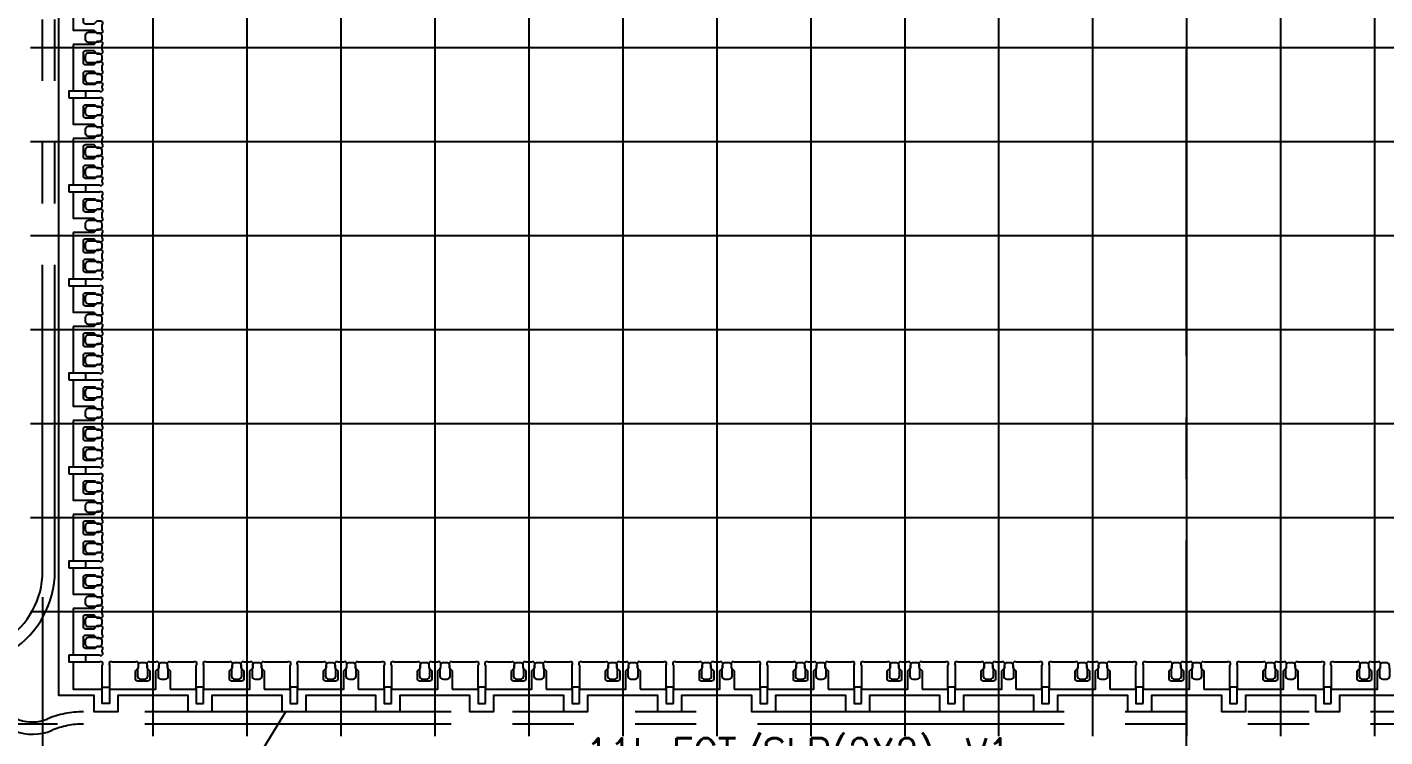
# Model space of a CAD drawing. Header units: millimetres. Extents: x 333 to 425, y 98 to 205.
# Drawn here: x 354.08 to 387.32, y 116.04 to 133.41 of the extents above; entities that cross this region are included whole.
import ezdxf

# ---------------------------------------------------------------- set-up
doc = ezdxf.new("R2010")
doc.units = ezdxf.units.MM
doc.linetypes.add('CENTER', pattern=[12, 7.5, -1.5, 1.5, -1.5])
doc.linetypes.add('PHANTOM', pattern=[15, 7.5, -1.5, 1.5, -1.5, 1.5, -1.5])
doc.layers.add('2', color=7, linetype='Continuous')
doc.layers.add('2D', color=4, linetype='Continuous')
doc.styles.add('ROMANS', font='romans.shx')

# ---------------------------------------------------------------- blocks, each defined once
blk = doc.blocks.new('DESC')
at = {"style": 'ROMANS', "width": 0.9}
for s, p in [('11L FCT/SLP(2X2)-V1', (-6.259, 0.303)), ('2392 UNITS PN 421616', (-6.259, -0.979))]:
    blk.add_text(s, height=0.75, dxfattribs=at).set_placement(p)

msp = doc.modelspace()

# ---------------------------------------------------------------- linework, layer by layer
at = {"layer": '2', "linetype": 'Continuous'}
for points in [[(355.512, 133.333), (355.712, 133.333), (355.787, 133.258), (355.887, 133.258, 0.671801), (355.922, 133.343), (355.922, 133.472, 0.671801), (355.887, 133.558), (355.787, 133.558), (355.712, 133.483), (355.512, 133.483, -0.414214), (355.462, 133.533), (355.462, 133.758, -0.414214), (355.512, 133.808), (355.737, 133.808), (355.787, 133.758), (355.887, 133.758, 0.671801), (355.922, 133.843), (355.922, 133.897, 1.010051), (355.851, 133.968), (355.212, 133.968), (355.212, 133.333)], [(355.212, 132.983), (355.212, 131.848), (355.851, 131.848, 1.010051), (355.922, 131.918), (355.922, 131.972, 0.671801), (355.887, 132.058), (355.787, 132.058), (355.737, 132.008), (355.512, 132.008, -0.414214), (355.462, 132.058), (355.462, 132.283, -0.414214), (355.512, 132.333), (355.712, 132.333), (355.787, 132.258), (355.887, 132.258, 0.671801), (355.922, 132.343), (355.922, 132.472, 0.671801), (355.887, 132.558), (355.787, 132.558), (355.712, 132.483), (355.512, 132.483, -0.414214), (355.462, 132.533), (355.462, 132.783, -0.414214), (355.512, 132.833), (355.712, 132.833), (355.787, 132.758), (355.887, 132.758, 0.671801), (355.922, 132.843), (355.922, 132.972, 0.671801), (355.887, 133.058), (355.787, 133.058), (355.712, 132.983), (355.512, 132.983)], [(355.512, 131.033), (355.712, 131.033), (355.787, 130.958), (355.887, 130.958, 0.671801), (355.922, 131.043), (355.922, 131.172, 0.671801), (355.887, 131.258), (355.787, 131.258), (355.712, 131.183), (355.512, 131.183, -0.414214), (355.462, 131.233), (355.462, 131.458, -0.414214), (355.512, 131.508), (355.737, 131.508), (355.787, 131.458), (355.887, 131.458, 0.671801), (355.922, 131.543), (355.922, 131.597, 1.010051), (355.851, 131.668), (355.212, 131.668), (355.212, 131.033)], [(355.212, 130.683), (355.212, 129.548), (355.851, 129.548, 1.010051), (355.922, 129.618), (355.922, 129.672, 0.671801), (355.887, 129.758), (355.787, 129.758), (355.737, 129.708), (355.512, 129.708, -0.414214), (355.462, 129.758), (355.462, 129.983, -0.414214), (355.512, 130.033), (355.712, 130.033), (355.787, 129.958), (355.887, 129.958, 0.671801), (355.922, 130.043), (355.922, 130.172, 0.671801), (355.887, 130.258), (355.787, 130.258), (355.712, 130.183), (355.512, 130.183, -0.414214), (355.462, 130.233), (355.462, 130.483, -0.414214), (355.512, 130.533), (355.712, 130.533), (355.787, 130.458), (355.887, 130.458, 0.671801), (355.922, 130.543), (355.922, 130.672, 0.671801), (355.887, 130.758), (355.787, 130.758), (355.712, 130.683), (355.512, 130.683)], [(355.512, 128.733), (355.712, 128.733), (355.787, 128.658), (355.887, 128.658, 0.671801), (355.922, 128.743), (355.922, 128.872, 0.671801), (355.887, 128.958), (355.787, 128.958), (355.712, 128.883), (355.512, 128.883, -0.414214), (355.462, 128.933), (355.462, 129.158, -0.414214), (355.512, 129.208), (355.737, 129.208), (355.787, 129.158), (355.887, 129.158, 0.671801), (355.922, 129.243), (355.922, 129.297, 1.010051), (355.851, 129.368), (355.212, 129.368), (355.212, 128.733)], [(355.212, 128.383), (355.212, 127.248), (355.851, 127.248, 1.010051), (355.922, 127.318), (355.922, 127.372, 0.671801), (355.887, 127.458), (355.787, 127.458), (355.737, 127.408), (355.512, 127.408, -0.414214), (355.462, 127.458), (355.462, 127.683, -0.414214), (355.512, 127.733), (355.712, 127.733), (355.787, 127.658), (355.887, 127.658, 0.671801), (355.922, 127.743), (355.922, 127.872, 0.671801), (355.887, 127.958), (355.787, 127.958), (355.712, 127.883), (355.512, 127.883, -0.414214), (355.462, 127.933), (355.462, 128.183, -0.414214), (355.512, 128.233), (355.712, 128.233), (355.787, 128.158), (355.887, 128.158, 0.671801), (355.922, 128.243), (355.922, 128.372, 0.671801), (355.887, 128.458), (355.787, 128.458), (355.712, 128.383), (355.512, 128.383)], [(355.512, 126.433), (355.712, 126.433), (355.787, 126.358), (355.887, 126.358, 0.671801), (355.922, 126.443), (355.922, 126.572, 0.671801), (355.887, 126.658), (355.787, 126.658), (355.712, 126.583), (355.512, 126.583, -0.414214), (355.462, 126.633), (355.462, 126.858, -0.414214), (355.512, 126.908), (355.737, 126.908), (355.787, 126.858), (355.887, 126.858, 0.671801), (355.922, 126.943), (355.922, 126.997, 1.010051), (355.851, 127.068), (355.212, 127.068), (355.212, 126.433)], [(355.212, 126.083), (355.212, 124.948), (355.851, 124.948, 1.010051), (355.922, 125.018), (355.922, 125.072, 0.671801), (355.887, 125.158), (355.787, 125.158), (355.737, 125.108), (355.512, 125.108, -0.414214), (355.462, 125.158), (355.462, 125.383, -0.414214), (355.512, 125.433), (355.712, 125.433), (355.787, 125.358), (355.887, 125.358, 0.671801), (355.922, 125.443), (355.922, 125.572, 0.671801), (355.887, 125.658), (355.787, 125.658), (355.712, 125.583), (355.512, 125.583, -0.414214), (355.462, 125.633), (355.462, 125.883, -0.414214), (355.512, 125.933), (355.712, 125.933), (355.787, 125.858), (355.887, 125.858, 0.671801), (355.922, 125.943), (355.922, 126.072, 0.671801), (355.887, 126.158), (355.787, 126.158), (355.712, 126.083), (355.512, 126.083)], [(355.512, 124.133), (355.712, 124.133), (355.787, 124.058), (355.887, 124.058, 0.671801), (355.922, 124.143), (355.922, 124.272, 0.671801), (355.887, 124.358), (355.787, 124.358), (355.712, 124.283), (355.512, 124.283, -0.414214), (355.462, 124.333), (355.462, 124.558, -0.414214), (355.512, 124.608), (355.737, 124.608), (355.787, 124.558), (355.887, 124.558, 0.671801), (355.922, 124.643), (355.922, 124.697, 1.010051), (355.851, 124.768), (355.212, 124.768), (355.212, 124.133)], [(355.212, 123.783), (355.212, 122.648), (355.851, 122.648, 1.010051), (355.922, 122.718), (355.922, 122.772, 0.671801), (355.887, 122.858), (355.787, 122.858), (355.737, 122.808), (355.512, 122.808, -0.414214), (355.462, 122.858), (355.462, 123.083, -0.414214), (355.512, 123.133), (355.712, 123.133), (355.787, 123.058), (355.887, 123.058, 0.671801), (355.922, 123.143), (355.922, 123.272, 0.671801), (355.887, 123.358), (355.787, 123.358), (355.712, 123.283), (355.512, 123.283, -0.414214), (355.462, 123.333), (355.462, 123.583, -0.414214), (355.512, 123.633), (355.712, 123.633), (355.787, 123.558), (355.887, 123.558, 0.671801), (355.922, 123.643), (355.922, 123.772, 0.671801), (355.887, 123.858), (355.787, 123.858), (355.712, 123.783), (355.512, 123.783)], [(355.512, 121.833), (355.712, 121.833), (355.787, 121.758), (355.887, 121.758, 0.671801), (355.922, 121.843), (355.922, 121.972, 0.671801), (355.887, 122.058), (355.787, 122.058), (355.712, 121.983), (355.512, 121.983, -0.414214), (355.462, 122.033), (355.462, 122.258, -0.414214), (355.512, 122.308), (355.737, 122.308), (355.787, 122.258), (355.887, 122.258, 0.671801), (355.922, 122.343), (355.922, 122.397, 1.010051), (355.851, 122.468), (355.212, 122.468), (355.212, 121.833)], [(355.212, 121.483), (355.212, 120.348), (355.851, 120.348, 1.010051), (355.922, 120.418), (355.922, 120.472, 0.671801), (355.887, 120.558), (355.787, 120.558), (355.737, 120.508), (355.512, 120.508, -0.414214), (355.462, 120.558), (355.462, 120.783, -0.414214), (355.512, 120.833), (355.712, 120.833), (355.787, 120.758), (355.887, 120.758, 0.671801), (355.922, 120.843), (355.922, 120.972, 0.671801), (355.887, 121.058), (355.787, 121.058), (355.712, 120.983), (355.512, 120.983, -0.414214), (355.462, 121.033), (355.462, 121.283, -0.414214), (355.512, 121.333), (355.712, 121.333), (355.787, 121.258), (355.887, 121.258, 0.671801), (355.922, 121.343), (355.922, 121.472, 0.671801), (355.887, 121.558), (355.787, 121.558), (355.712, 121.483), (355.512, 121.483)], [(355.512, 119.533), (355.712, 119.533), (355.787, 119.458), (355.887, 119.458, 0.671801), (355.922, 119.543), (355.922, 119.672, 0.671801), (355.887, 119.758), (355.787, 119.758), (355.712, 119.683), (355.512, 119.683, -0.414214), (355.462, 119.733), (355.462, 119.958, -0.414214), (355.512, 120.008), (355.737, 120.008), (355.787, 119.958), (355.887, 119.958, 0.671801), (355.922, 120.043), (355.922, 120.097, 1.010051), (355.851, 120.168), (355.212, 120.168), (355.212, 119.533)], [(355.212, 119.183), (355.212, 118.048), (355.851, 118.048, 1.010051), (355.922, 118.118), (355.922, 118.172, 0.671801), (355.887, 118.258), (355.787, 118.258), (355.737, 118.208), (355.512, 118.208, -0.414214), (355.462, 118.258), (355.462, 118.483, -0.414214), (355.512, 118.533), (355.712, 118.533), (355.787, 118.458), (355.887, 118.458, 0.671801), (355.922, 118.543), (355.922, 118.672, 0.671801), (355.887, 118.758), (355.787, 118.758), (355.712, 118.683), (355.512, 118.683, -0.414214), (355.462, 118.733), (355.462, 118.983, -0.414214), (355.512, 119.033), (355.712, 119.033), (355.787, 118.958), (355.887, 118.958, 0.671801), (355.922, 119.043), (355.922, 119.172, 0.671801), (355.887, 119.258), (355.787, 119.258), (355.712, 119.183), (355.512, 119.183)], [(355.922, 117.208), (355.922, 117.797, 1.010051), (355.851, 117.868), (355.212, 117.868), (355.212, 117.208)], [(357.237, 117.458), (357.237, 117.658), (357.312, 117.733), (357.312, 117.833, 0.671801), (357.226, 117.868), (357.097, 117.868, 0.671801), (357.012, 117.833), (357.012, 117.733), (357.087, 117.658), (357.087, 117.458, -0.414214), (357.037, 117.408), (356.787, 117.408, -0.414214), (356.737, 117.458), (356.737, 117.658), (356.812, 117.733), (356.812, 117.833, 0.671801), (356.726, 117.868), (356.172, 117.868, 1.010051), (356.102, 117.797), (356.102, 117.208), (357.237, 117.208)], [(357.587, 117.208), (358.222, 117.208), (358.222, 117.797, 1.010051), (358.151, 117.868), (357.597, 117.868, 0.671801), (357.512, 117.833), (357.512, 117.733), (357.587, 117.658), (357.587, 117.458)], [(359.537, 117.458), (359.537, 117.658), (359.612, 117.733), (359.612, 117.833, 0.671801), (359.526, 117.868), (359.397, 117.868, 0.671801), (359.312, 117.833), (359.312, 117.733), (359.387, 117.658), (359.387, 117.458, -0.414214), (359.337, 117.408), (359.087, 117.408, -0.414214), (359.037, 117.458), (359.037, 117.658), (359.112, 117.733), (359.112, 117.833, 0.671801), (359.026, 117.868), (358.472, 117.868, 1.010051), (358.402, 117.797), (358.402, 117.208), (359.537, 117.208)], [(359.887, 117.208), (360.522, 117.208), (360.522, 117.797, 1.010051), (360.451, 117.868), (359.897, 117.868, 0.671801), (359.812, 117.833), (359.812, 117.733), (359.887, 117.658), (359.887, 117.458)], [(361.837, 117.458), (361.837, 117.658), (361.912, 117.733), (361.912, 117.833, 0.671801), (361.826, 117.868), (361.697, 117.868, 0.671801), (361.612, 117.833), (361.612, 117.733), (361.687, 117.658), (361.687, 117.458, -0.414214), (361.637, 117.408), (361.387, 117.408, -0.414214), (361.337, 117.458), (361.337, 117.658), (361.412, 117.733), (361.412, 117.833, 0.671801), (361.326, 117.868), (360.772, 117.868, 1.010051), (360.702, 117.797), (360.702, 117.208), (361.837, 117.208)], [(362.187, 117.208), (362.822, 117.208), (362.822, 117.797, 1.010051), (362.751, 117.868), (362.197, 117.868, 0.671801), (362.112, 117.833), (362.112, 117.733), (362.187, 117.658), (362.187, 117.458)], [(364.137, 117.458), (364.137, 117.658), (364.212, 117.733), (364.212, 117.833, 0.671801), (364.126, 117.868), (363.997, 117.868, 0.671801), (363.912, 117.833), (363.912, 117.733), (363.987, 117.658), (363.987, 117.458, -0.414214), (363.937, 117.408), (363.687, 117.408, -0.414214), (363.637, 117.458), (363.637, 117.658), (363.712, 117.733), (363.712, 117.833, 0.671801), (363.626, 117.868), (363.072, 117.868, 1.010051), (363.002, 117.797), (363.002, 117.208), (364.137, 117.208)], [(364.487, 117.208), (365.122, 117.208), (365.122, 117.797, 1.010051), (365.051, 117.868), (364.497, 117.868, 0.671801), (364.412, 117.833), (364.412, 117.733), (364.487, 117.658), (364.487, 117.458)], [(366.437, 117.458), (366.437, 117.658), (366.512, 117.733), (366.512, 117.833, 0.671801), (366.426, 117.868), (366.297, 117.868, 0.671801), (366.212, 117.833), (366.212, 117.733), (366.287, 117.658), (366.287, 117.458, -0.414214), (366.237, 117.408), (365.987, 117.408, -0.414214), (365.937, 117.458), (365.937, 117.658), (366.012, 117.733), (366.012, 117.833, 0.671801), (365.926, 117.868), (365.372, 117.868, 1.010051), (365.302, 117.797), (365.302, 117.208), (366.437, 117.208)], [(366.787, 117.208), (367.422, 117.208), (367.422, 117.797, 1.010051), (367.351, 117.868), (366.797, 117.868, 0.671801), (366.712, 117.833), (366.712, 117.733), (366.787, 117.658), (366.787, 117.458)], [(368.737, 117.458), (368.737, 117.658), (368.812, 117.733), (368.812, 117.833, 0.671801), (368.726, 117.868), (368.597, 117.868, 0.671801), (368.512, 117.833), (368.512, 117.733), (368.587, 117.658), (368.587, 117.458, -0.414214), (368.537, 117.408), (368.287, 117.408, -0.414214), (368.237, 117.458), (368.237, 117.658), (368.312, 117.733), (368.312, 117.833, 0.671801), (368.226, 117.868), (367.672, 117.868, 1.010051), (367.602, 117.797), (367.602, 117.208), (368.737, 117.208)], [(369.087, 117.208), (369.722, 117.208), (369.722, 117.797, 1.010051), (369.651, 117.868), (369.097, 117.868, 0.671801), (369.012, 117.833), (369.012, 117.733), (369.087, 117.658), (369.087, 117.458)], [(371.037, 117.458), (371.037, 117.658), (371.112, 117.733), (371.112, 117.833, 0.671801), (371.026, 117.868), (370.897, 117.868, 0.671801), (370.812, 117.833), (370.812, 117.733), (370.887, 117.658), (370.887, 117.458, -0.414214), (370.837, 117.408), (370.587, 117.408, -0.414214), (370.537, 117.458), (370.537, 117.658), (370.612, 117.733), (370.612, 117.833, 0.671801), (370.526, 117.868), (369.972, 117.868, 1.010051), (369.902, 117.797), (369.902, 117.208), (371.037, 117.208)], [(371.387, 117.208), (372.022, 117.208), (372.022, 117.797, 1.010051), (371.951, 117.868), (371.397, 117.868, 0.671801), (371.312, 117.833), (371.312, 117.733), (371.387, 117.658), (371.387, 117.458)], [(373.337, 117.458), (373.337, 117.658), (373.412, 117.733), (373.412, 117.833, 0.671801), (373.326, 117.868), (373.197, 117.868, 0.671801), (373.112, 117.833), (373.112, 117.733), (373.187, 117.658), (373.187, 117.458, -0.414214), (373.137, 117.408), (372.887, 117.408, -0.414214), (372.837, 117.458), (372.837, 117.658), (372.912, 117.733), (372.912, 117.833, 0.671801), (372.826, 117.868), (372.272, 117.868, 1.010051), (372.202, 117.797), (372.202, 117.208), (373.337, 117.208)], [(373.687, 117.208), (374.322, 117.208), (374.322, 117.797, 1.010051), (374.251, 117.868), (373.697, 117.868, 0.671801), (373.612, 117.833), (373.612, 117.733), (373.687, 117.658), (373.687, 117.458)], [(375.637, 117.458), (375.637, 117.658), (375.712, 117.733), (375.712, 117.833, 0.671801), (375.626, 117.868), (375.497, 117.868, 0.671801), (375.412, 117.833), (375.412, 117.733), (375.487, 117.658), (375.487, 117.458, -0.414214), (375.437, 117.408), (375.187, 117.408, -0.414214), (375.137, 117.458), (375.137, 117.658), (375.212, 117.733), (375.212, 117.833, 0.671801), (375.126, 117.868), (374.572, 117.868, 1.010051), (374.502, 117.797), (374.502, 117.208), (375.637, 117.208)], [(375.987, 117.208), (376.622, 117.208), (376.622, 117.797, 1.010051), (376.551, 117.868), (375.997, 117.868, 0.671801), (375.912, 117.833), (375.912, 117.733), (375.987, 117.658), (375.987, 117.458)], [(377.937, 117.458), (377.937, 117.658), (378.012, 117.733), (378.012, 117.833, 0.671801), (377.926, 117.868), (377.797, 117.868, 0.671801), (377.712, 117.833), (377.712, 117.733), (377.787, 117.658), (377.787, 117.458, -0.414214), (377.737, 117.408), (377.487, 117.408, -0.414214), (377.437, 117.458), (377.437, 117.658), (377.512, 117.733), (377.512, 117.833, 0.671801), (377.426, 117.868), (376.872, 117.868, 1.010051), (376.802, 117.797), (376.802, 117.208), (377.937, 117.208)], [(378.287, 117.208), (378.922, 117.208), (378.922, 117.797, 1.010051), (378.851, 117.868), (378.297, 117.868, 0.671801), (378.212, 117.833), (378.212, 117.733), (378.287, 117.658), (378.287, 117.458)], [(380.237, 117.458), (380.237, 117.658), (380.312, 117.733), (380.312, 117.833, 0.671801), (380.226, 117.868), (380.097, 117.868, 0.671801), (380.012, 117.833), (380.012, 117.733), (380.087, 117.658), (380.087, 117.458, -0.414214), (380.037, 117.408), (379.787, 117.408, -0.414214), (379.737, 117.458), (379.737, 117.658), (379.812, 117.733), (379.812, 117.833, 0.671801), (379.726, 117.868), (379.172, 117.868, 1.010051), (379.102, 117.797), (379.102, 117.208), (380.237, 117.208)], [(380.587, 117.208), (381.222, 117.208), (381.222, 117.797, 1.010051), (381.151, 117.868), (380.597, 117.868, 0.671801), (380.512, 117.833), (380.512, 117.733), (380.587, 117.658), (380.587, 117.458)], [(382.537, 117.458), (382.537, 117.658), (382.612, 117.733), (382.612, 117.833, 0.671801), (382.526, 117.868), (382.397, 117.868, 0.671801), (382.312, 117.833), (382.312, 117.733), (382.387, 117.658), (382.387, 117.458, -0.414214), (382.337, 117.408), (382.087, 117.408, -0.414214), (382.037, 117.458), (382.037, 117.658), (382.112, 117.733), (382.112, 117.833, 0.671801), (382.026, 117.868), (381.472, 117.868, 1.010051), (381.402, 117.797), (381.402, 117.208), (382.537, 117.208)], [(382.887, 117.208), (383.522, 117.208), (383.522, 117.797, 1.010051), (383.451, 117.868), (382.897, 117.868, 0.671801), (382.812, 117.833), (382.812, 117.733), (382.887, 117.658), (382.887, 117.458)], [(384.837, 117.458), (384.837, 117.658), (384.912, 117.733), (384.912, 117.833, 0.671801), (384.826, 117.868), (384.697, 117.868, 0.671801), (384.612, 117.833), (384.612, 117.733), (384.687, 117.658), (384.687, 117.458, -0.414214), (384.637, 117.408), (384.387, 117.408, -0.414214), (384.337, 117.458), (384.337, 117.658), (384.412, 117.733), (384.412, 117.833, 0.671801), (384.326, 117.868), (383.772, 117.868, 1.010051), (383.702, 117.797), (383.702, 117.208), (384.837, 117.208)], [(385.187, 117.208), (385.822, 117.208), (385.822, 117.797, 1.010051), (385.751, 117.868), (385.197, 117.868, 0.671801), (385.112, 117.833), (385.112, 117.733), (385.187, 117.658), (385.187, 117.458)], [(387.137, 117.458), (387.137, 117.658), (387.212, 117.733), (387.212, 117.833, 0.671801), (387.126, 117.868), (386.997, 117.868, 0.671801), (386.912, 117.833), (386.912, 117.733), (386.987, 117.658), (386.987, 117.458, -0.414214), (386.937, 117.408), (386.687, 117.408, -0.414214), (386.637, 117.458), (386.637, 117.658), (386.712, 117.733), (386.712, 117.833, 0.671801), (386.626, 117.868), (386.072, 117.868, 1.010051), (386.002, 117.797), (386.002, 117.208), (387.137, 117.208)]]:
    msp.add_lwpolyline(points, format="xyb", close=True, dxfattribs=at)
at = {"layer": '2D', "color": 7, "linetype": 'CENTER'}
msp.add_line((382.462, 113.358), (382.462, 184.358), dxfattribs=at)
at = {"layer": '2D'}
for p, q in [((357.162, 179.658), (357.162, 116.058)), ((359.462, 179.658), (359.462, 116.058)), ((361.762, 179.658), (361.762, 116.058)), ((364.062, 179.658), (364.062, 116.058)), ((366.362, 179.658), (366.362, 116.058)), ((368.662, 179.658), (368.662, 116.058)), ((370.962, 179.658), (370.962, 116.058)), ((373.262, 179.658), (373.262, 116.058)), ((375.562, 179.658), (375.562, 116.058)), ((377.862, 179.658), (377.862, 116.058)), ((380.162, 179.658), (380.162, 116.058)), ((382.462, 179.658), (382.462, 116.058)), ((384.762, 179.658), (384.762, 116.058)), ((387.062, 179.658), (387.062, 116.058)), ((354.162, 132.908), (410.762, 132.908)), ((354.162, 130.608), (410.762, 130.608)), ((354.162, 128.308), (410.762, 128.308)), ((354.162, 126.008), (410.762, 126.008)), ((354.162, 123.708), (410.762, 123.708)), ((354.162, 121.408), (410.762, 121.408)), ((354.162, 119.108), (410.762, 119.108))]:
    msp.add_line(p, q, dxfattribs=at)
at = {"layer": '2D', "color": 7, "linetype": 'Continuous'}
for p, q in [((354.462, 119.461), (354.462, 103.16)), ((354.827, 116.358), (339.896, 116.358)), ((354.827, 116.358), (340.063, 116.358)), ((360.396, 116.642), (358.228, 113.074))]:
    msp.add_line(p, q, dxfattribs=at)
at = {"layer": '2D', "color": 3, "linetype": 'PHANTOM'}
for points in [[(354.462, 145.119, 0.255924), (353.538, 146.804, -0.547723), (353.538, 148.911, 0.255924), (354.462, 150.596), (354.462, 175.619, 0.255924), (353.538, 177.304, -0.916659), (354.692, 179.511, 0.09902), (355.462, 179.358), (409.462, 179.358, 0.09902), (410.231, 179.511, -0.916659), (411.385, 177.304, 0.255924), (410.462, 175.619), (410.462, 150.596, 0.255924), (411.385, 148.911, -0.547723), (411.385, 146.804, 0.255924), (410.462, 145.119), (410.462, 120.096, 0.255924), (411.385, 118.411, -0.916659), (410.231, 116.204, 0.09902), (409.462, 116.358), (355.462, 116.358, 0.09902), (354.692, 116.204, -0.916659), (353.538, 118.411, 0.255924), (354.462, 120.096)], [(354.762, 145.119, 0.255924), (353.7, 147.057, -0.547723), (353.7, 148.658, 0.255924), (354.762, 150.596), (354.762, 175.619, 0.255924), (353.7, 177.557, -0.916659), (354.577, 179.235, 0.09902), (355.462, 179.058), (409.462, 179.058, 0.09902), (410.346, 179.235, -0.916659), (411.223, 177.557, 0.255924), (410.162, 175.619), (410.162, 150.596, 0.255924), (411.223, 148.658, -0.547723), (411.223, 147.057, 0.255924), (410.162, 145.119), (410.162, 120.096, 0.255924), (411.223, 118.158, -0.916659), (410.346, 116.481, 0.09902), (409.462, 116.658), (355.462, 116.658, 0.09902), (354.577, 116.481, -0.916659), (353.7, 118.158, 0.255924), (354.762, 120.096)]]:
    msp.add_lwpolyline(points, format="xyb", close=True, dxfattribs=at)
at = {"layer": '2D', "linetype": 'Continuous'}
msp.add_lwpolyline([(387.922, 117.058), (386.202, 117.058), (386.202, 116.658), (385.912, 116.658), (385.622, 116.658), (385.622, 117.058), (383.902, 117.058), (383.902, 116.658), (383.612, 116.658), (383.322, 116.658), (383.322, 117.058), (381.602, 117.058), (381.602, 116.658), (381.312, 116.658), (381.022, 116.658), (381.022, 117.058), (379.302, 117.058), (379.302, 116.658), (379.012, 116.658), (378.722, 116.658), (378.722, 117.058), (377.002, 117.058), (377.002, 116.658), (376.712, 116.658), (376.422, 116.658), (376.422, 117.058), (374.702, 117.058), (374.702, 116.658), (374.412, 116.658), (374.122, 116.658), (374.122, 117.058), (372.402, 117.058), (372.402, 116.658), (372.112, 116.658), (371.822, 116.658), (371.822, 117.058), (370.102, 117.058), (370.102, 116.658), (369.812, 116.658), (369.522, 116.658), (369.522, 117.058), (367.802, 117.058), (367.802, 116.658), (367.512, 116.658), (367.222, 116.658), (367.222, 117.058), (365.502, 117.058), (365.502, 116.658), (365.212, 116.658), (364.922, 116.658), (364.922, 117.058), (363.202, 117.058), (363.202, 116.658), (362.912, 116.658), (362.622, 116.658), (362.622, 117.058), (360.902, 117.058), (360.902, 116.658), (360.612, 116.658), (360.322, 116.658), (360.322, 117.058), (358.602, 117.058), (358.602, 116.658), (358.312, 116.658), (358.022, 116.658), (358.022, 117.058), (356.302, 117.058), (356.302, 116.658), (356.012, 116.658), (355.722, 116.658), (355.722, 117.058), (354.862, 117.058), (354.862, 117.958), (354.862, 120.258), (354.862, 122.558), (354.862, 124.858), (354.862, 127.158), (354.862, 129.458), (354.862, 131.758), (354.862, 134.058)], dxfattribs=at)
for points in [[(355.587, 133.283), (355.762, 133.283), (355.787, 133.273), (355.837, 133.273, -0.414214), (355.912, 133.198), (355.912, 133.118, -0.414214), (355.837, 133.043), (355.787, 133.043), (355.762, 133.033), (355.587, 133.033, -0.414214), (355.512, 133.108), (355.512, 133.208, -0.414214)], [(355.587, 132.783), (355.762, 132.783), (355.787, 132.773), (355.837, 132.773, -0.414214), (355.912, 132.698), (355.912, 132.618, -0.414214), (355.837, 132.543), (355.787, 132.543), (355.762, 132.533), (355.587, 132.533, -0.414214), (355.512, 132.608), (355.512, 132.708, -0.414214)], [(355.587, 132.283), (355.762, 132.283), (355.787, 132.273), (355.837, 132.273, -0.414214), (355.912, 132.198), (355.912, 132.118, -0.414214), (355.837, 132.043), (355.787, 132.043), (355.762, 132.033), (355.587, 132.033, -0.414214), (355.512, 132.108), (355.512, 132.208, -0.414214)], [(355.587, 131.483), (355.762, 131.483), (355.787, 131.473), (355.837, 131.473, -0.414214), (355.912, 131.398), (355.912, 131.318, -0.414214), (355.837, 131.243), (355.787, 131.243), (355.762, 131.233), (355.587, 131.233, -0.414214), (355.512, 131.308), (355.512, 131.408, -0.414214)], [(355.587, 130.983), (355.762, 130.983), (355.787, 130.973), (355.837, 130.973, -0.414214), (355.912, 130.898), (355.912, 130.818, -0.414214), (355.837, 130.743), (355.787, 130.743), (355.762, 130.733), (355.587, 130.733, -0.414214), (355.512, 130.808), (355.512, 130.908, -0.414214)], [(355.587, 130.483), (355.762, 130.483), (355.787, 130.473), (355.837, 130.473, -0.414214), (355.912, 130.398), (355.912, 130.318, -0.414214), (355.837, 130.243), (355.787, 130.243), (355.762, 130.233), (355.587, 130.233, -0.414214), (355.512, 130.308), (355.512, 130.408, -0.414214)], [(355.587, 129.983), (355.762, 129.983), (355.787, 129.973), (355.837, 129.973, -0.414214), (355.912, 129.898), (355.912, 129.818, -0.414214), (355.837, 129.743), (355.787, 129.743), (355.762, 129.733), (355.587, 129.733, -0.414214), (355.512, 129.808), (355.512, 129.908, -0.414214)], [(355.587, 129.183), (355.762, 129.183), (355.787, 129.173), (355.837, 129.173, -0.414214), (355.912, 129.098), (355.912, 129.018, -0.414214), (355.837, 128.943), (355.787, 128.943), (355.762, 128.933), (355.587, 128.933, -0.414214), (355.512, 129.008), (355.512, 129.108, -0.414214)], [(355.587, 128.683), (355.762, 128.683), (355.787, 128.673), (355.837, 128.673, -0.414214), (355.912, 128.598), (355.912, 128.518, -0.414214), (355.837, 128.443), (355.787, 128.443), (355.762, 128.433), (355.587, 128.433, -0.414214), (355.512, 128.508), (355.512, 128.608, -0.414214)], [(355.587, 128.183), (355.762, 128.183), (355.787, 128.173), (355.837, 128.173, -0.414214), (355.912, 128.098), (355.912, 128.018, -0.414214), (355.837, 127.943), (355.787, 127.943), (355.762, 127.933), (355.587, 127.933, -0.414214), (355.512, 128.008), (355.512, 128.108, -0.414214)], [(355.587, 127.683), (355.762, 127.683), (355.787, 127.673), (355.837, 127.673, -0.414214), (355.912, 127.598), (355.912, 127.518, -0.414214), (355.837, 127.443), (355.787, 127.443), (355.762, 127.433), (355.587, 127.433, -0.414214), (355.512, 127.508), (355.512, 127.608, -0.414214)], [(355.587, 126.883), (355.762, 126.883), (355.787, 126.873), (355.837, 126.873, -0.414214), (355.912, 126.798), (355.912, 126.718, -0.414214), (355.837, 126.643), (355.787, 126.643), (355.762, 126.633), (355.587, 126.633, -0.414214), (355.512, 126.708), (355.512, 126.808, -0.414214)], [(355.587, 126.383), (355.762, 126.383), (355.787, 126.373), (355.837, 126.373, -0.414214), (355.912, 126.298), (355.912, 126.218, -0.414214), (355.837, 126.143), (355.787, 126.143), (355.762, 126.133), (355.587, 126.133, -0.414214), (355.512, 126.208), (355.512, 126.308, -0.414214)], [(355.587, 125.883), (355.762, 125.883), (355.787, 125.873), (355.837, 125.873, -0.414214), (355.912, 125.798), (355.912, 125.718, -0.414214), (355.837, 125.643), (355.787, 125.643), (355.762, 125.633), (355.587, 125.633, -0.414214), (355.512, 125.708), (355.512, 125.808, -0.414214)], [(355.587, 125.383), (355.762, 125.383), (355.787, 125.373), (355.837, 125.373, -0.414214), (355.912, 125.298), (355.912, 125.218, -0.414214), (355.837, 125.143), (355.787, 125.143), (355.762, 125.133), (355.587, 125.133, -0.414214), (355.512, 125.208), (355.512, 125.308, -0.414214)], [(355.587, 124.583), (355.762, 124.583), (355.787, 124.573), (355.837, 124.573, -0.414214), (355.912, 124.498), (355.912, 124.418, -0.414214), (355.837, 124.343), (355.787, 124.343), (355.762, 124.333), (355.587, 124.333, -0.414214), (355.512, 124.408), (355.512, 124.508, -0.414214)], [(355.587, 124.083), (355.762, 124.083), (355.787, 124.073), (355.837, 124.073, -0.414214), (355.912, 123.998), (355.912, 123.918, -0.414214), (355.837, 123.843), (355.787, 123.843), (355.762, 123.833), (355.587, 123.833, -0.414214), (355.512, 123.908), (355.512, 124.008, -0.414214)], [(355.587, 123.583), (355.762, 123.583), (355.787, 123.573), (355.837, 123.573, -0.414214), (355.912, 123.498), (355.912, 123.418, -0.414214), (355.837, 123.343), (355.787, 123.343), (355.762, 123.333), (355.587, 123.333, -0.414214), (355.512, 123.408), (355.512, 123.508, -0.414214)], [(355.587, 123.083), (355.762, 123.083), (355.787, 123.073), (355.837, 123.073, -0.414214), (355.912, 122.998), (355.912, 122.918, -0.414214), (355.837, 122.843), (355.787, 122.843), (355.762, 122.833), (355.587, 122.833, -0.414214), (355.512, 122.908), (355.512, 123.008, -0.414214)], [(355.587, 122.283), (355.762, 122.283), (355.787, 122.273), (355.837, 122.273, -0.414214), (355.912, 122.198), (355.912, 122.118, -0.414214), (355.837, 122.043), (355.787, 122.043), (355.762, 122.033), (355.587, 122.033, -0.414214), (355.512, 122.108), (355.512, 122.208, -0.414214)], [(355.587, 121.783), (355.762, 121.783), (355.787, 121.773), (355.837, 121.773, -0.414214), (355.912, 121.698), (355.912, 121.618, -0.414214), (355.837, 121.543), (355.787, 121.543), (355.762, 121.533), (355.587, 121.533, -0.414214), (355.512, 121.608), (355.512, 121.708, -0.414214)], [(355.587, 121.283), (355.762, 121.283), (355.787, 121.273), (355.837, 121.273, -0.414214), (355.912, 121.198), (355.912, 121.118, -0.414214), (355.837, 121.043), (355.787, 121.043), (355.762, 121.033), (355.587, 121.033, -0.414214), (355.512, 121.108), (355.512, 121.208, -0.414214)], [(355.587, 120.783), (355.762, 120.783), (355.787, 120.773), (355.837, 120.773, -0.414214), (355.912, 120.698), (355.912, 120.618, -0.414214), (355.837, 120.543), (355.787, 120.543), (355.762, 120.533), (355.587, 120.533, -0.414214), (355.512, 120.608), (355.512, 120.708, -0.414214)], [(355.587, 119.983), (355.762, 119.983), (355.787, 119.973), (355.837, 119.973, -0.414214), (355.912, 119.898), (355.912, 119.818, -0.414214), (355.837, 119.743), (355.787, 119.743), (355.762, 119.733), (355.587, 119.733, -0.414214), (355.512, 119.808), (355.512, 119.908, -0.414214)], [(355.587, 119.483), (355.762, 119.483), (355.787, 119.473), (355.837, 119.473, -0.414214), (355.912, 119.398), (355.912, 119.318, -0.414214), (355.837, 119.243), (355.787, 119.243), (355.762, 119.233), (355.587, 119.233, -0.414214), (355.512, 119.308), (355.512, 119.408, -0.414214)], [(355.587, 118.983), (355.762, 118.983), (355.787, 118.973), (355.837, 118.973, -0.414214), (355.912, 118.898), (355.912, 118.818, -0.414214), (355.837, 118.743), (355.787, 118.743), (355.762, 118.733), (355.587, 118.733, -0.414214), (355.512, 118.808), (355.512, 118.908, -0.414214)], [(355.587, 118.483), (355.762, 118.483), (355.787, 118.473), (355.837, 118.473, -0.414214), (355.912, 118.398), (355.912, 118.318, -0.414214), (355.837, 118.243), (355.787, 118.243), (355.762, 118.233), (355.587, 118.233, -0.414214), (355.512, 118.308), (355.512, 118.408, -0.414214)], [(357.037, 117.533), (357.037, 117.708), (357.027, 117.733), (357.027, 117.783, 0.414214), (356.952, 117.858), (356.872, 117.858, 0.414214), (356.797, 117.783), (356.797, 117.733), (356.787, 117.708), (356.787, 117.533, 0.414214), (356.862, 117.458), (356.962, 117.458, 0.414214)], [(357.287, 117.533, 0.414214), (357.362, 117.458), (357.462, 117.458, 0.414214), (357.537, 117.533), (357.537, 117.708), (357.527, 117.733), (357.527, 117.783, 0.414214), (357.452, 117.858), (357.372, 117.858, 0.414214), (357.297, 117.783), (357.297, 117.733), (357.287, 117.708)], [(359.337, 117.533), (359.337, 117.708), (359.327, 117.733), (359.327, 117.783, 0.414214), (359.252, 117.858), (359.172, 117.858, 0.414214), (359.097, 117.783), (359.097, 117.733), (359.087, 117.708), (359.087, 117.533, 0.414214), (359.162, 117.458), (359.262, 117.458, 0.414214)], [(359.587, 117.533, 0.414214), (359.662, 117.458), (359.762, 117.458, 0.414214), (359.837, 117.533), (359.837, 117.708), (359.827, 117.733), (359.827, 117.783, 0.414214), (359.752, 117.858), (359.672, 117.858, 0.414214), (359.597, 117.783), (359.597, 117.733), (359.587, 117.708)], [(361.637, 117.533), (361.637, 117.708), (361.627, 117.733), (361.627, 117.783, 0.414214), (361.552, 117.858), (361.472, 117.858, 0.414214), (361.397, 117.783), (361.397, 117.733), (361.387, 117.708), (361.387, 117.533, 0.414214), (361.462, 117.458), (361.562, 117.458, 0.414214)], [(361.887, 117.533, 0.414214), (361.962, 117.458), (362.062, 117.458, 0.414214), (362.137, 117.533), (362.137, 117.708), (362.127, 117.733), (362.127, 117.783, 0.414214), (362.052, 117.858), (361.972, 117.858, 0.414214), (361.897, 117.783), (361.897, 117.733), (361.887, 117.708)], [(363.937, 117.533), (363.937, 117.708), (363.927, 117.733), (363.927, 117.783, 0.414214), (363.852, 117.858), (363.772, 117.858, 0.414214), (363.697, 117.783), (363.697, 117.733), (363.687, 117.708), (363.687, 117.533, 0.414214), (363.762, 117.458), (363.862, 117.458, 0.414214)], [(364.187, 117.533, 0.414214), (364.262, 117.458), (364.362, 117.458, 0.414214), (364.437, 117.533), (364.437, 117.708), (364.427, 117.733), (364.427, 117.783, 0.414214), (364.352, 117.858), (364.272, 117.858, 0.414214), (364.197, 117.783), (364.197, 117.733), (364.187, 117.708)], [(366.237, 117.533), (366.237, 117.708), (366.227, 117.733), (366.227, 117.783, 0.414214), (366.152, 117.858), (366.072, 117.858, 0.414214), (365.997, 117.783), (365.997, 117.733), (365.987, 117.708), (365.987, 117.533, 0.414214), (366.062, 117.458), (366.162, 117.458, 0.414214)], [(366.487, 117.533, 0.414214), (366.562, 117.458), (366.662, 117.458, 0.414214), (366.737, 117.533), (366.737, 117.708), (366.727, 117.733), (366.727, 117.783, 0.414214), (366.652, 117.858), (366.572, 117.858, 0.414214), (366.497, 117.783), (366.497, 117.733), (366.487, 117.708)], [(368.537, 117.533), (368.537, 117.708), (368.527, 117.733), (368.527, 117.783, 0.414214), (368.452, 117.858), (368.372, 117.858, 0.414214), (368.297, 117.783), (368.297, 117.733), (368.287, 117.708), (368.287, 117.533, 0.414214), (368.362, 117.458), (368.462, 117.458, 0.414214)], [(368.787, 117.533, 0.414214), (368.862, 117.458), (368.962, 117.458, 0.414214), (369.037, 117.533), (369.037, 117.708), (369.027, 117.733), (369.027, 117.783, 0.414214), (368.952, 117.858), (368.872, 117.858, 0.414214), (368.797, 117.783), (368.797, 117.733), (368.787, 117.708)], [(370.837, 117.533), (370.837, 117.708), (370.827, 117.733), (370.827, 117.783, 0.414214), (370.752, 117.858), (370.672, 117.858, 0.414214), (370.597, 117.783), (370.597, 117.733), (370.587, 117.708), (370.587, 117.533, 0.414214), (370.662, 117.458), (370.762, 117.458, 0.414214)], [(371.087, 117.533, 0.414214), (371.162, 117.458), (371.262, 117.458, 0.414214), (371.337, 117.533), (371.337, 117.708), (371.327, 117.733), (371.327, 117.783, 0.414214), (371.252, 117.858), (371.172, 117.858, 0.414214), (371.097, 117.783), (371.097, 117.733), (371.087, 117.708)], [(373.137, 117.533), (373.137, 117.708), (373.127, 117.733), (373.127, 117.783, 0.414214), (373.052, 117.858), (372.972, 117.858, 0.414214), (372.897, 117.783), (372.897, 117.733), (372.887, 117.708), (372.887, 117.533, 0.414214), (372.962, 117.458), (373.062, 117.458, 0.414214)], [(373.387, 117.533, 0.414214), (373.462, 117.458), (373.562, 117.458, 0.414214), (373.637, 117.533), (373.637, 117.708), (373.627, 117.733), (373.627, 117.783, 0.414214), (373.552, 117.858), (373.472, 117.858, 0.414214), (373.397, 117.783), (373.397, 117.733), (373.387, 117.708)], [(375.437, 117.533), (375.437, 117.708), (375.427, 117.733), (375.427, 117.783, 0.414214), (375.352, 117.858), (375.272, 117.858, 0.414214), (375.197, 117.783), (375.197, 117.733), (375.187, 117.708), (375.187, 117.533, 0.414214), (375.262, 117.458), (375.362, 117.458, 0.414214)], [(375.687, 117.533, 0.414214), (375.762, 117.458), (375.862, 117.458, 0.414214), (375.937, 117.533), (375.937, 117.708), (375.927, 117.733), (375.927, 117.783, 0.414214), (375.852, 117.858), (375.772, 117.858, 0.414214), (375.697, 117.783), (375.697, 117.733), (375.687, 117.708)], [(377.737, 117.533), (377.737, 117.708), (377.727, 117.733), (377.727, 117.783, 0.414214), (377.652, 117.858), (377.572, 117.858, 0.414214), (377.497, 117.783), (377.497, 117.733), (377.487, 117.708), (377.487, 117.533, 0.414214), (377.562, 117.458), (377.662, 117.458, 0.414214)], [(377.987, 117.533, 0.414214), (378.062, 117.458), (378.162, 117.458, 0.414214), (378.237, 117.533), (378.237, 117.708), (378.227, 117.733), (378.227, 117.783, 0.414214), (378.152, 117.858), (378.072, 117.858, 0.414214), (377.997, 117.783), (377.997, 117.733), (377.987, 117.708)], [(380.037, 117.533), (380.037, 117.708), (380.027, 117.733), (380.027, 117.783, 0.414214), (379.952, 117.858), (379.872, 117.858, 0.414214), (379.797, 117.783), (379.797, 117.733), (379.787, 117.708), (379.787, 117.533, 0.414214), (379.862, 117.458), (379.962, 117.458, 0.414214)], [(380.287, 117.533, 0.414214), (380.362, 117.458), (380.462, 117.458, 0.414214), (380.537, 117.533), (380.537, 117.708), (380.527, 117.733), (380.527, 117.783, 0.414214), (380.452, 117.858), (380.372, 117.858, 0.414214), (380.297, 117.783), (380.297, 117.733), (380.287, 117.708)], [(382.337, 117.533), (382.337, 117.708), (382.327, 117.733), (382.327, 117.783, 0.414214), (382.252, 117.858), (382.172, 117.858, 0.414214), (382.097, 117.783), (382.097, 117.733), (382.087, 117.708), (382.087, 117.533, 0.414214), (382.162, 117.458), (382.262, 117.458, 0.414214)], [(382.587, 117.533, 0.414214), (382.662, 117.458), (382.762, 117.458, 0.414214), (382.837, 117.533), (382.837, 117.708), (382.827, 117.733), (382.827, 117.783, 0.414214), (382.752, 117.858), (382.672, 117.858, 0.414214), (382.597, 117.783), (382.597, 117.733), (382.587, 117.708)], [(384.637, 117.533), (384.637, 117.708), (384.627, 117.733), (384.627, 117.783, 0.414214), (384.552, 117.858), (384.472, 117.858, 0.414214), (384.397, 117.783), (384.397, 117.733), (384.387, 117.708), (384.387, 117.533, 0.414214), (384.462, 117.458), (384.562, 117.458, 0.414214)], [(384.887, 117.533, 0.414214), (384.962, 117.458), (385.062, 117.458, 0.414214), (385.137, 117.533), (385.137, 117.708), (385.127, 117.733), (385.127, 117.783, 0.414214), (385.052, 117.858), (384.972, 117.858, 0.414214), (384.897, 117.783), (384.897, 117.733), (384.887, 117.708)], [(386.937, 117.533), (386.937, 117.708), (386.927, 117.733), (386.927, 117.783, 0.414214), (386.852, 117.858), (386.772, 117.858, 0.414214), (386.697, 117.783), (386.697, 117.733), (386.687, 117.708), (386.687, 117.533, 0.414214), (386.762, 117.458), (386.862, 117.458, 0.414214)], [(387.187, 117.533, 0.414214), (387.262, 117.458), (387.362, 117.458, 0.414214), (387.437, 117.533), (387.437, 117.708), (387.427, 117.733), (387.427, 117.783, 0.414214), (387.352, 117.858), (387.272, 117.858, 0.414214), (387.197, 117.783), (387.197, 117.733), (387.187, 117.708)]]:
    msp.add_lwpolyline(points, format="xyb", close=True, dxfattribs=at)
for points in [[(355.112, 131.668), (355.112, 131.758), (355.112, 131.848), (355.512, 131.848), (355.512, 131.758), (355.512, 131.668)], [(355.112, 129.368), (355.112, 129.458), (355.112, 129.548), (355.512, 129.548), (355.512, 129.458), (355.512, 129.368)], [(355.112, 127.068), (355.112, 127.158), (355.112, 127.248), (355.512, 127.248), (355.512, 127.158), (355.512, 127.068)], [(355.112, 124.768), (355.112, 124.858), (355.112, 124.948), (355.512, 124.948), (355.512, 124.858), (355.512, 124.768)], [(355.112, 122.468), (355.112, 122.558), (355.112, 122.648), (355.512, 122.648), (355.512, 122.558), (355.512, 122.468)], [(355.112, 120.168), (355.112, 120.258), (355.112, 120.348), (355.512, 120.348), (355.512, 120.258), (355.512, 120.168)], [(355.112, 118.048), (355.512, 118.048), (355.512, 117.958), (355.512, 117.868), (355.112, 117.868), (355.112, 117.958)], [(356.012, 116.858), (355.922, 116.858), (355.922, 117.258), (356.012, 117.258), (356.102, 117.258), (356.102, 116.858)], [(358.402, 116.858), (358.402, 117.258), (358.312, 117.258), (358.222, 117.258), (358.222, 116.858), (358.312, 116.858)], [(360.702, 116.858), (360.702, 117.258), (360.612, 117.258), (360.522, 117.258), (360.522, 116.858), (360.612, 116.858)], [(363.002, 116.858), (363.002, 117.258), (362.912, 117.258), (362.822, 117.258), (362.822, 116.858), (362.912, 116.858)], [(365.302, 116.858), (365.302, 117.258), (365.212, 117.258), (365.122, 117.258), (365.122, 116.858), (365.212, 116.858)], [(367.602, 116.858), (367.602, 117.258), (367.512, 117.258), (367.422, 117.258), (367.422, 116.858), (367.512, 116.858)], [(369.902, 116.858), (369.902, 117.258), (369.812, 117.258), (369.722, 117.258), (369.722, 116.858), (369.812, 116.858)], [(372.202, 116.858), (372.202, 117.258), (372.112, 117.258), (372.022, 117.258), (372.022, 116.858), (372.112, 116.858)], [(374.502, 116.858), (374.502, 117.258), (374.412, 117.258), (374.322, 117.258), (374.322, 116.858), (374.412, 116.858)], [(376.802, 116.858), (376.802, 117.258), (376.712, 117.258), (376.622, 117.258), (376.622, 116.858), (376.712, 116.858)], [(379.102, 116.858), (379.102, 117.258), (379.012, 117.258), (378.922, 117.258), (378.922, 116.858), (379.012, 116.858)], [(381.402, 116.858), (381.402, 117.258), (381.312, 117.258), (381.222, 117.258), (381.222, 116.858), (381.312, 116.858)], [(383.702, 116.858), (383.702, 117.258), (383.612, 117.258), (383.522, 117.258), (383.522, 116.858), (383.612, 116.858)], [(386.002, 116.858), (386.002, 117.258), (385.912, 117.258), (385.822, 117.258), (385.822, 116.858), (385.912, 116.858)]]:
    msp.add_lwpolyline(points, close=True, dxfattribs=at)

# ---------------------------------------------------------------- block references
at = {"layer": '2'}
msp.add_blockref('DESC', (374.005, 114.957), dxfattribs=at)

doc.saveas('drawing.dxf')
